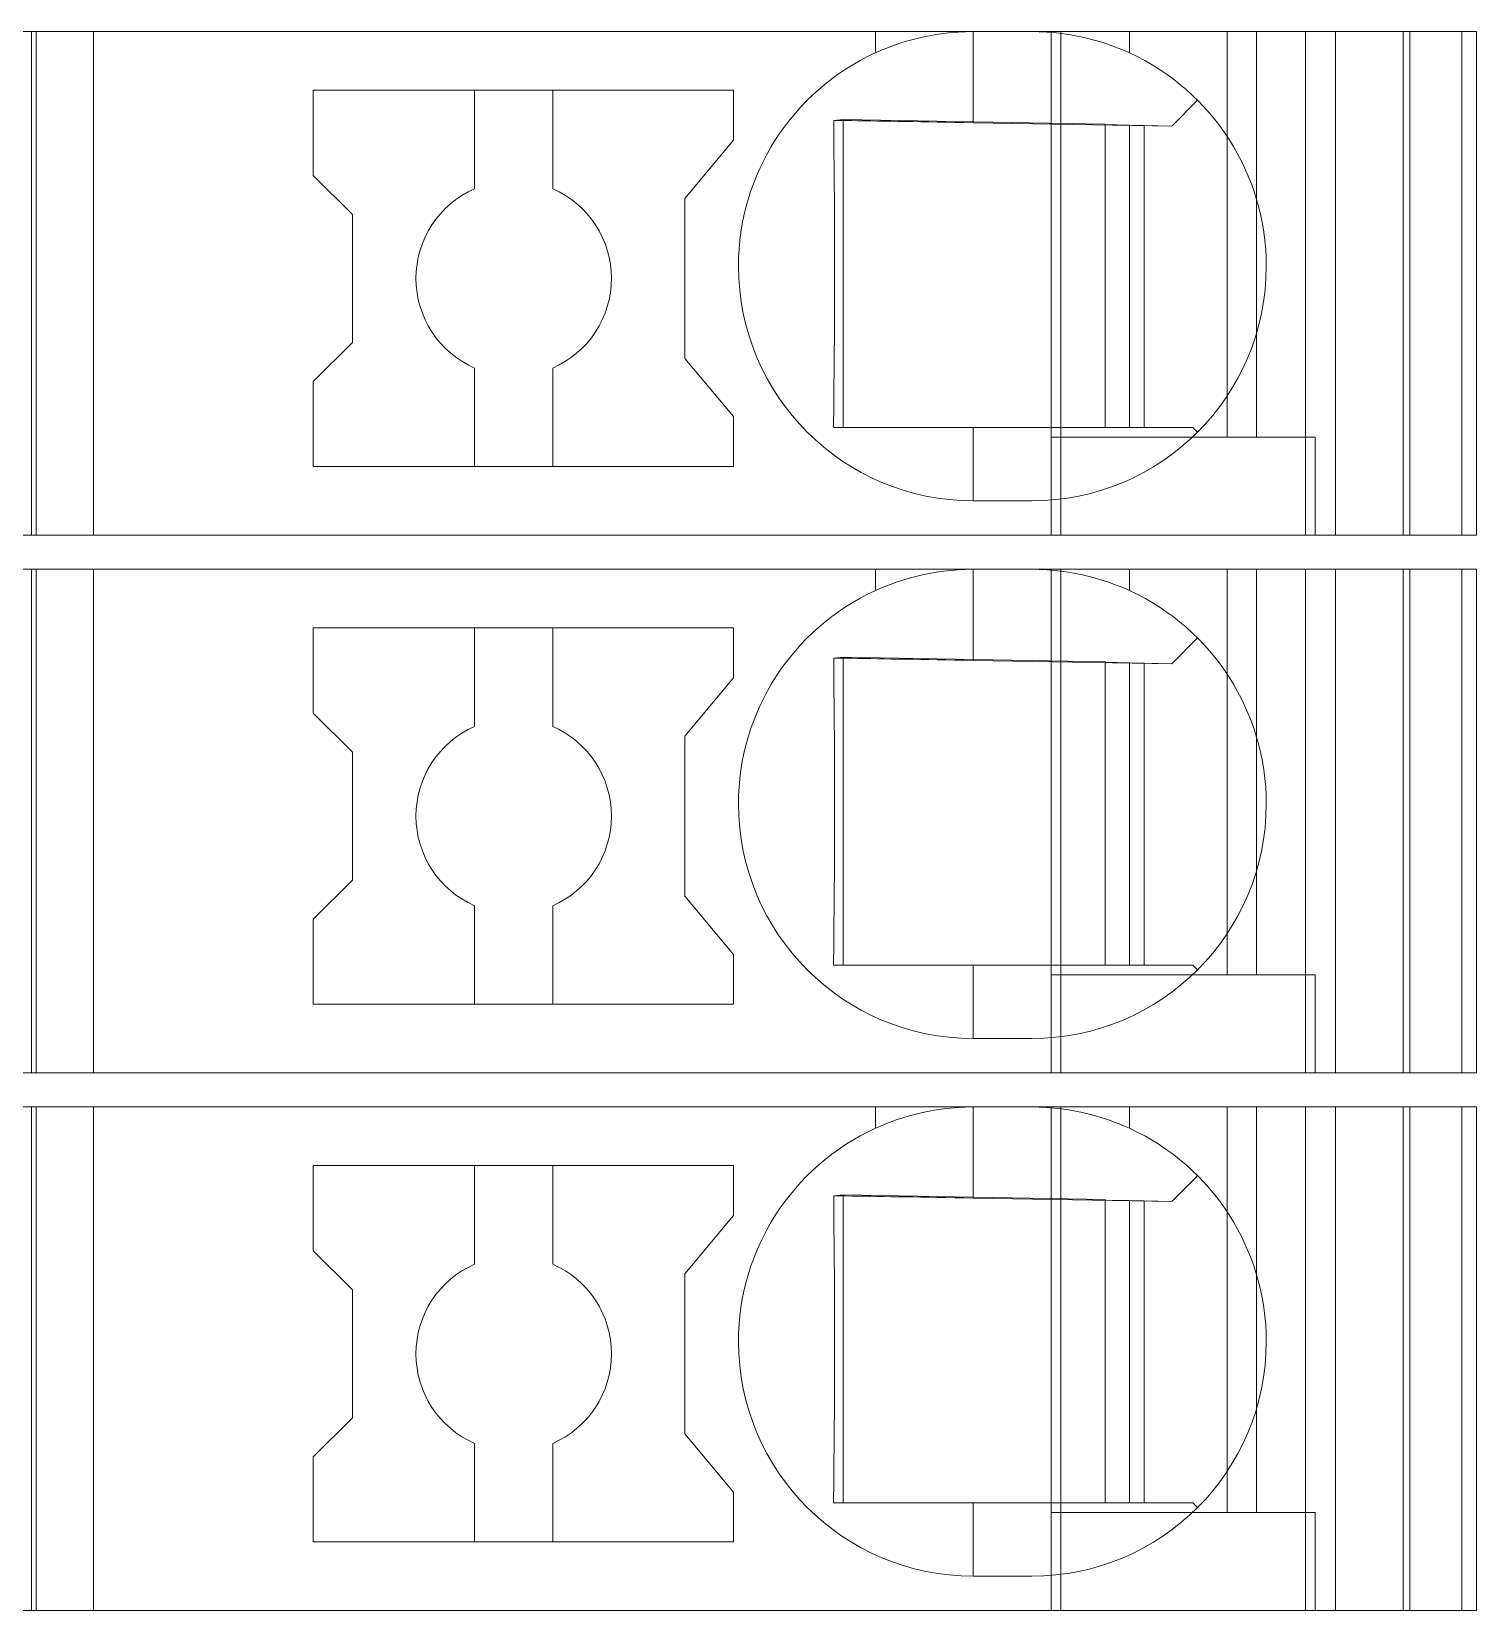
# Model space of a CAD drawing. Header units: millimetres. Extents: x 0 to 2100, y 0 to 1485.
# Drawn here: x 1260.37 to 1275.15, y 255.35 to 271.5 of the extents above; entities that cross this region are included whole.
import ezdxf
from ezdxf.enums import TextEntityAlignment as Align

# ---------------------------------------------------------------- set-up
doc = ezdxf.new("R2010")
doc.units = ezdxf.units.MM
for name, color, linetype, lineweight in [('EPLAN309', 5, 'Continuous', 5), ('EPLAN493', 5, 'Continuous', 5), ('MAIN-1', 7, 'Continuous', 5), ('MAIN-2', 7, 'Continuous', 5)]:
    doc.layers.add(name, color=color, linetype=linetype, lineweight=lineweight)
doc.styles.add('Tahoma', font='')
doc.styles.get('Tahoma').set_extended_font_data('Tahoma')

# ---------------------------------------------------------------- blocks, each defined once
blk = doc.blocks.new('EPLSYM_LibrarySPECIAL_Symbol12_Variant0_Placement8_86')
at = {"layer": 'EPLAN309', "lineweight": 13, "ltscale": 20}
blk.add_lwpolyline([(0, -5.15), (68.15, -5.15), (68.15, 0), (0, 0)], close=True, dxfattribs=at)
at = {"layer": 'EPLAN493', "color": 5, "style": 'Tahoma'}
blk.add_attdef('17_20450', text='', height=2.93475, dxfattribs=at).set_placement((0, -27.293475), align=Align.MIDDLE_RIGHT)
blk = doc.blocks.new('EPLSYM_LibrarySPECIAL_Symbol12_Variant0_Placement8_87')
at = {"layer": 'EPLAN309', "lineweight": 13, "ltscale": 20}
blk.add_lwpolyline([(0, -5.15), (68.15, -5.15), (68.15, 0), (0, 0)], close=True, dxfattribs=at)
at = {"layer": 'EPLAN493', "color": 5, "style": 'Tahoma'}
blk.add_attdef('17_20450', text='', height=2.93475, dxfattribs=at).set_placement((0, -27.293475), align=Align.MIDDLE_RIGHT)
blk = doc.blocks.new('EPLSYM_LibrarySPECIAL_Symbol12_Variant0_Placement8_88')
at = {"layer": 'EPLAN309', "lineweight": 13, "ltscale": 20}
blk.add_lwpolyline([(0, -5.15), (68.15, -5.15), (68.15, 0), (0, 0)], close=True, dxfattribs=at)
at = {"layer": 'EPLAN493', "color": 5, "style": 'Tahoma'}
blk.add_attdef('17_20450', text='', height=2.93475, dxfattribs=at).set_placement((0, -27.293475), align=Align.MIDDLE_RIGHT)

msp = doc.modelspace()

# ---------------------------------------------------------------- linework, layer by layer
at = {"layer": 'MAIN-1'}
for p, q in [((1261, 271.5), (1260.367, 271.5)), ((1260.367, 266.35), (1260.367, 271.5)), ((1261, 271.5), (1269, 271.5)), ((1261, 266.35), (1261, 271.5)), ((1269, 271.5), (1270, 271.5)), ((1269, 271.282), (1269, 271.5)), ((1269.771, 271.489), (1269.696, 271.481)), ((1269.847, 271.495), (1269.771, 271.489)), ((1269.923, 271.499), (1269.847, 271.495)), ((1270, 271.5), (1269.923, 271.499)), ((1270, 270.568), (1270, 271.5)), ((1270, 271.5), (1270.6, 271.5)), ((1270.6, 271.5), (1270.677, 271.499)), ((1271.6, 271.5), (1270.6, 271.5)), ((1270.677, 271.499), (1270.753, 271.495)), ((1270.753, 271.495), (1270.829, 271.489)), ((1270.829, 271.489), (1270.904, 271.481)), ((1271.6, 271.5), (1275, 271.5)), ((1271.6, 271.282), (1271.6, 271.5)), ((1275, 266.35), (1275, 271.5)), ((1269.106, 271.327), (1269.052, 271.305)), ((1269.163, 271.349), (1269.106, 271.327)), ((1269.222, 271.37), (1269.163, 271.349)), ((1269.283, 271.39), (1269.222, 271.37)), ((1269.347, 271.409), (1269.283, 271.39)), ((1269.413, 271.427), (1269.347, 271.409)), ((1269.481, 271.443), (1269.413, 271.427)), ((1269.551, 271.458), (1269.481, 271.443)), ((1269.622, 271.47), (1269.551, 271.458)), ((1269.696, 271.481), (1269.622, 271.47)), ((1270.904, 271.481), (1270.978, 271.47)), ((1270.978, 271.47), (1271.049, 271.458)), ((1271.049, 271.458), (1271.119, 271.443)), ((1271.119, 271.443), (1271.187, 271.427)), ((1271.187, 271.427), (1271.253, 271.409)), ((1271.253, 271.409), (1271.317, 271.39)), ((1271.317, 271.39), (1271.378, 271.37)), ((1271.378, 271.37), (1271.437, 271.349)), ((1271.437, 271.349), (1271.494, 271.327)), ((1271.494, 271.327), (1271.548, 271.305)), ((1269.052, 271.305), (1269, 271.282)), ((1271.548, 271.305), (1271.6, 271.282)), ((1263.25, 270.9), (1263.25, 270.029)), ((1263.25, 270.9), (1267.55, 270.9)), ((1264.9, 270.9), (1264.9, 269.892)), ((1265.7, 269.892), (1265.7, 270.9)), ((1267.55, 270.389), (1267.55, 270.9)), ((1272.033, 270.533), (1272.297, 270.797)), ((1268.574, 270.592), (1268.574, 270.522)), ((1268.635, 270.591), (1268.574, 270.592)), ((1268.574, 270.522), (1268.575, 270.45)), ((1268.696, 270.59), (1268.635, 270.591)), ((1268.671, 270.591), (1268.671, 267.45)), ((1268.759, 270.589), (1268.696, 270.59)), ((1268.822, 270.588), (1268.759, 270.589)), ((1268.887, 270.587), (1268.822, 270.588)), ((1268.953, 270.586), (1268.887, 270.587)), ((1269.021, 270.585), (1268.953, 270.586)), ((1269.09, 270.584), (1269.021, 270.585)), ((1269.16, 270.582), (1269.09, 270.584)), ((1269.233, 270.581), (1269.16, 270.582)), ((1269.307, 270.58), (1269.233, 270.581)), ((1269.385, 270.579), (1269.307, 270.58)), ((1269.464, 270.577), (1269.385, 270.579)), ((1269.547, 270.576), (1269.464, 270.577)), ((1269.632, 270.575), (1269.547, 270.576)), ((1269.72, 270.573), (1269.632, 270.575)), ((1269.812, 270.571), (1269.72, 270.573)), ((1269.905, 270.57), (1269.812, 270.571)), ((1270, 270.568), (1269.905, 270.57)), ((1270, 270.568), (1272.033, 270.533)), ((1271.35, 270.545), (1271.35, 267.45)), ((1271.6, 267.45), (1271.6, 270.54)), ((1271.75, 270.538), (1271.75, 267.45)), ((1267.05, 269.793), (1267.55, 270.389)), ((1268.575, 270.45), (1268.576, 270.377)), ((1268.576, 270.377), (1268.577, 270.303)), ((1268.577, 270.303), (1268.577, 270.227)), ((1268.577, 270.227), (1268.578, 270.149)), ((1263.65, 269.629), (1263.25, 270.029)), ((1268.578, 270.149), (1268.579, 270.07)), ((1268.579, 270.07), (1268.58, 269.988)), ((1268.58, 269.988), (1268.58, 269.904)), ((1268.58, 269.904), (1268.581, 269.817)), ((1267.05, 269.793), (1267.05, 268.157)), ((1268.581, 269.817), (1268.581, 269.726)), ((1268.581, 269.726), (1268.582, 269.632)), ((1263.65, 269.629), (1263.65, 268.321)), ((1268.582, 269.632), (1268.582, 269.534)), ((1268.582, 269.534), (1268.583, 269.431)), ((1268.583, 269.431), (1268.583, 269.324)), ((1268.583, 269.324), (1268.583, 269.213)), ((1268.583, 269.213), (1268.583, 269.1)), ((1268.583, 269.1), (1268.583, 268.979)), ((1268.583, 268.979), (1268.583, 268.861)), ((1268.583, 268.747), (1268.582, 268.638)), ((1268.583, 268.861), (1268.583, 268.747)), ((1268.582, 268.638), (1268.582, 268.534)), ((1268.582, 268.534), (1268.581, 268.434)), ((1268.581, 268.434), (1268.581, 268.339)), ((1263.65, 268.321), (1263.25, 267.921)), ((1268.581, 268.339), (1268.58, 268.248)), ((1267.05, 268.157), (1267.55, 267.561)), ((1268.579, 268.159), (1268.578, 268.073)), ((1268.58, 268.248), (1268.579, 268.159)), ((1264.9, 268.058), (1264.9, 267.05)), ((1265.7, 268.058), (1265.7, 267.05)), ((1268.578, 267.99), (1268.577, 267.908)), ((1268.578, 268.073), (1268.578, 267.99)), ((1263.25, 267.921), (1263.25, 267.05)), ((1268.576, 267.829), (1268.575, 267.75)), ((1268.577, 267.908), (1268.576, 267.829)), ((1268.575, 267.75), (1268.574, 267.674)), ((1268.574, 267.674), (1268.574, 267.598)), ((1267.55, 267.05), (1267.55, 267.561)), ((1268.573, 267.524), (1268.572, 267.45)), ((1268.572, 267.45), (1268.633, 267.45)), ((1268.574, 267.598), (1268.573, 267.524)), ((1268.633, 267.45), (1268.695, 267.45)), ((1268.695, 267.45), (1268.759, 267.45)), ((1268.759, 267.45), (1268.823, 267.45)), ((1268.823, 267.45), (1268.889, 267.45)), ((1268.889, 267.45), (1268.955, 267.45)), ((1268.955, 267.45), (1269.024, 267.45)), ((1269.024, 267.45), (1269.093, 267.45)), ((1269.093, 267.45), (1269.165, 267.45)), ((1269.165, 267.45), (1269.239, 267.45)), ((1269.239, 267.45), (1269.314, 267.45)), ((1269.314, 267.45), (1269.392, 267.45)), ((1269.392, 267.45), (1269.472, 267.45)), ((1269.472, 267.45), (1269.555, 267.45)), ((1269.555, 267.45), (1269.64, 267.45)), ((1269.64, 267.45), (1269.727, 267.45)), ((1269.727, 267.45), (1269.817, 267.45)), ((1269.817, 267.45), (1269.908, 267.45)), ((1269.908, 267.45), (1270, 267.45)), ((1270, 267.45), (1270, 266.7)), ((1270, 267.45), (1272.25, 267.45)), ((1272.297, 267.403), (1272.25, 267.45)), ((1267.55, 267.05), (1263.25, 267.05)), ((1270.6, 266.7), (1270, 266.7)), ((1261, 266.35), (1260.367, 266.35)), ((1261, 266.35), (1275, 266.35)), ((1273.5, 266.35), (1273.5, 266.35)), ((1261, 266), (1260.367, 266)), ((1260.367, 260.85), (1260.367, 266)), ((1261, 266), (1269, 266)), ((1261, 260.85), (1261, 266)), ((1269, 266), (1270, 266)), ((1269, 265.782), (1269, 266)), ((1269.847, 265.995), (1269.771, 265.989)), ((1269.923, 265.999), (1269.847, 265.995)), ((1270, 266), (1269.923, 265.999)), ((1270, 265.068), (1270, 266)), ((1270, 266), (1270.6, 266)), ((1270.6, 266), (1270.677, 265.999)), ((1271.6, 266), (1270.6, 266)), ((1270.677, 265.999), (1270.753, 265.995)), ((1270.753, 265.995), (1270.829, 265.989)), ((1271.6, 266), (1275, 266)), ((1271.6, 265.782), (1271.6, 266)), ((1275, 260.85), (1275, 266)), ((1269.163, 265.849), (1269.106, 265.827)), ((1269.222, 265.87), (1269.163, 265.849)), ((1269.283, 265.89), (1269.222, 265.87)), ((1269.347, 265.909), (1269.283, 265.89)), ((1269.413, 265.927), (1269.347, 265.909)), ((1269.481, 265.943), (1269.413, 265.927)), ((1269.551, 265.958), (1269.481, 265.943)), ((1269.622, 265.97), (1269.551, 265.958)), ((1269.696, 265.981), (1269.622, 265.97)), ((1269.771, 265.989), (1269.696, 265.981)), ((1270.829, 265.989), (1270.904, 265.981)), ((1270.904, 265.981), (1270.978, 265.97)), ((1270.978, 265.97), (1271.049, 265.958)), ((1271.049, 265.958), (1271.119, 265.943)), ((1271.119, 265.943), (1271.187, 265.927)), ((1271.187, 265.927), (1271.253, 265.909)), ((1271.253, 265.909), (1271.317, 265.89)), ((1271.317, 265.89), (1271.378, 265.87)), ((1271.378, 265.87), (1271.437, 265.849)), ((1271.437, 265.849), (1271.494, 265.827)), ((1269.052, 265.805), (1269, 265.782)), ((1269.106, 265.827), (1269.052, 265.805)), ((1271.494, 265.827), (1271.548, 265.805)), ((1271.548, 265.805), (1271.6, 265.782)), ((1263.25, 265.4), (1263.25, 264.529)), ((1263.25, 265.4), (1267.55, 265.4)), ((1264.9, 265.4), (1264.9, 264.392)), ((1265.7, 264.392), (1265.7, 265.4)), ((1267.55, 264.889), (1267.55, 265.4)), ((1272.033, 265.033), (1272.297, 265.297)), ((1268.574, 265.092), (1268.574, 265.022)), ((1268.635, 265.091), (1268.574, 265.092)), ((1268.574, 265.022), (1268.575, 264.95)), ((1268.696, 265.09), (1268.635, 265.091)), ((1268.671, 265.091), (1268.671, 261.95)), ((1268.759, 265.089), (1268.696, 265.09)), ((1268.822, 265.088), (1268.759, 265.089)), ((1268.887, 265.087), (1268.822, 265.088)), ((1268.953, 265.086), (1268.887, 265.087)), ((1269.021, 265.085), (1268.953, 265.086)), ((1269.09, 265.084), (1269.021, 265.085)), ((1269.16, 265.082), (1269.09, 265.084)), ((1269.233, 265.081), (1269.16, 265.082)), ((1269.307, 265.08), (1269.233, 265.081)), ((1269.385, 265.079), (1269.307, 265.08)), ((1269.464, 265.077), (1269.385, 265.079)), ((1269.547, 265.076), (1269.464, 265.077)), ((1269.632, 265.075), (1269.547, 265.076)), ((1269.72, 265.073), (1269.632, 265.075)), ((1269.812, 265.071), (1269.72, 265.073)), ((1269.905, 265.07), (1269.812, 265.071)), ((1270, 265.068), (1269.905, 265.07)), ((1270, 265.068), (1272.033, 265.033)), ((1271.35, 265.045), (1271.35, 261.95)), ((1271.6, 261.95), (1271.6, 265.04)), ((1271.75, 265.038), (1271.75, 261.95)), ((1267.05, 264.293), (1267.55, 264.889)), ((1268.575, 264.95), (1268.576, 264.877)), ((1268.576, 264.877), (1268.577, 264.803)), ((1268.577, 264.803), (1268.577, 264.727)), ((1268.577, 264.727), (1268.578, 264.649)), ((1268.578, 264.649), (1268.579, 264.57)), ((1268.579, 264.57), (1268.58, 264.488)), ((1263.65, 264.129), (1263.25, 264.529)), ((1268.58, 264.488), (1268.58, 264.404)), ((1268.58, 264.404), (1268.581, 264.317)), ((1267.05, 264.293), (1267.05, 262.657)), ((1268.581, 264.317), (1268.581, 264.226)), ((1268.581, 264.226), (1268.582, 264.132)), ((1263.65, 264.129), (1263.65, 262.821)), ((1268.582, 264.132), (1268.582, 264.034)), ((1268.582, 264.034), (1268.583, 263.931)), ((1268.583, 263.931), (1268.583, 263.824)), ((1268.583, 263.824), (1268.583, 263.713)), ((1268.583, 263.713), (1268.583, 263.6)), ((1268.583, 263.6), (1268.583, 263.479)), ((1268.583, 263.479), (1268.583, 263.361)), ((1268.583, 263.247), (1268.582, 263.138)), ((1268.583, 263.361), (1268.583, 263.247)), ((1268.582, 263.138), (1268.582, 263.034)), ((1268.582, 263.034), (1268.581, 262.934)), ((1268.581, 262.934), (1268.581, 262.839)), ((1263.65, 262.821), (1263.25, 262.421)), ((1268.581, 262.839), (1268.58, 262.748)), ((1267.05, 262.657), (1267.55, 262.061)), ((1268.579, 262.659), (1268.578, 262.573)), ((1268.58, 262.748), (1268.579, 262.659)), ((1264.9, 262.558), (1264.9, 261.55)), ((1265.7, 262.558), (1265.7, 261.55)), ((1268.578, 262.49), (1268.577, 262.408)), ((1268.578, 262.573), (1268.578, 262.49)), ((1263.25, 262.421), (1263.25, 261.55)), ((1268.576, 262.329), (1268.575, 262.25)), ((1268.577, 262.408), (1268.576, 262.329)), ((1268.575, 262.25), (1268.574, 262.174)), ((1268.574, 262.174), (1268.574, 262.098)), ((1267.55, 261.55), (1267.55, 262.061)), ((1268.573, 262.024), (1268.572, 261.95)), ((1268.574, 262.098), (1268.573, 262.024)), ((1268.572, 261.95), (1268.633, 261.95)), ((1268.633, 261.95), (1268.695, 261.95)), ((1268.695, 261.95), (1268.759, 261.95)), ((1268.759, 261.95), (1268.823, 261.95)), ((1268.823, 261.95), (1268.889, 261.95)), ((1268.889, 261.95), (1268.955, 261.95)), ((1268.955, 261.95), (1269.024, 261.95)), ((1269.024, 261.95), (1269.093, 261.95)), ((1269.093, 261.95), (1269.165, 261.95)), ((1269.165, 261.95), (1269.239, 261.95)), ((1269.239, 261.95), (1269.314, 261.95)), ((1269.314, 261.95), (1269.392, 261.95)), ((1269.392, 261.95), (1269.472, 261.95)), ((1269.472, 261.95), (1269.555, 261.95)), ((1269.555, 261.95), (1269.64, 261.95)), ((1269.64, 261.95), (1269.727, 261.95)), ((1269.727, 261.95), (1269.817, 261.95)), ((1269.817, 261.95), (1269.908, 261.95)), ((1269.908, 261.95), (1270, 261.95)), ((1270, 261.95), (1270, 261.2)), ((1270, 261.95), (1272.25, 261.95)), ((1272.297, 261.903), (1272.25, 261.95)), ((1267.55, 261.55), (1263.25, 261.55)), ((1270.6, 261.2), (1270, 261.2)), ((1261, 260.85), (1260.367, 260.85)), ((1261, 260.85), (1275, 260.85)), ((1273.5, 260.85), (1273.5, 260.85)), ((1261, 260.5), (1260.367, 260.5)), ((1260.367, 255.35), (1260.367, 260.5)), ((1261, 260.5), (1269, 260.5)), ((1261, 255.35), (1261, 260.5)), ((1269, 260.5), (1270, 260.5)), ((1269, 260.282), (1269, 260.5)), ((1270, 260.5), (1269.923, 260.499)), ((1270, 259.568), (1270, 260.5)), ((1270, 260.5), (1270.6, 260.5)), ((1270.6, 260.5), (1270.677, 260.499)), ((1271.6, 260.5), (1270.6, 260.5)), ((1271.6, 260.5), (1275, 260.5)), ((1271.6, 260.282), (1271.6, 260.5)), ((1275, 255.35), (1275, 260.5)), ((1269.163, 260.349), (1269.106, 260.327)), ((1269.222, 260.37), (1269.163, 260.349)), ((1269.283, 260.39), (1269.222, 260.37)), ((1269.347, 260.409), (1269.283, 260.39)), ((1269.413, 260.427), (1269.347, 260.409)), ((1269.481, 260.443), (1269.413, 260.427)), ((1269.551, 260.458), (1269.481, 260.443)), ((1269.622, 260.47), (1269.551, 260.458)), ((1269.696, 260.481), (1269.622, 260.47)), ((1269.771, 260.489), (1269.696, 260.481)), ((1269.847, 260.495), (1269.771, 260.489)), ((1269.923, 260.499), (1269.847, 260.495)), ((1270.677, 260.499), (1270.753, 260.495)), ((1270.753, 260.495), (1270.829, 260.489)), ((1270.829, 260.489), (1270.904, 260.481)), ((1270.904, 260.481), (1270.978, 260.47)), ((1270.978, 260.47), (1271.049, 260.458)), ((1271.049, 260.458), (1271.119, 260.443)), ((1271.119, 260.443), (1271.187, 260.427)), ((1271.187, 260.427), (1271.253, 260.409)), ((1271.253, 260.409), (1271.317, 260.39)), ((1271.317, 260.39), (1271.378, 260.37)), ((1271.378, 260.37), (1271.437, 260.349)), ((1271.437, 260.349), (1271.494, 260.327)), ((1269.052, 260.305), (1269, 260.282)), ((1269.106, 260.327), (1269.052, 260.305)), ((1271.494, 260.327), (1271.548, 260.305)), ((1271.548, 260.305), (1271.6, 260.282)), ((1263.25, 259.9), (1263.25, 259.029)), ((1263.25, 259.9), (1267.55, 259.9)), ((1264.9, 259.9), (1264.9, 258.892)), ((1265.7, 258.892), (1265.7, 259.9)), ((1267.55, 259.389), (1267.55, 259.9)), ((1272.033, 259.533), (1272.297, 259.797)), ((1268.574, 259.592), (1268.574, 259.522)), ((1268.635, 259.591), (1268.574, 259.592)), ((1268.696, 259.59), (1268.635, 259.591)), ((1268.671, 259.591), (1268.671, 256.45)), ((1268.759, 259.589), (1268.696, 259.59)), ((1268.822, 259.588), (1268.759, 259.589)), ((1268.887, 259.587), (1268.822, 259.588)), ((1268.953, 259.586), (1268.887, 259.587)), ((1269.021, 259.585), (1268.953, 259.586)), ((1269.09, 259.584), (1269.021, 259.585)), ((1269.16, 259.582), (1269.09, 259.584)), ((1269.233, 259.581), (1269.16, 259.582)), ((1269.307, 259.58), (1269.233, 259.581)), ((1269.385, 259.579), (1269.307, 259.58)), ((1269.464, 259.577), (1269.385, 259.579)), ((1269.547, 259.576), (1269.464, 259.577)), ((1269.632, 259.575), (1269.547, 259.576)), ((1269.72, 259.573), (1269.632, 259.575)), ((1269.812, 259.571), (1269.72, 259.573)), ((1269.905, 259.57), (1269.812, 259.571)), ((1270, 259.568), (1269.905, 259.57)), ((1270, 259.568), (1272.033, 259.533)), ((1271.35, 259.545), (1271.35, 256.45)), ((1271.6, 256.45), (1271.6, 259.54)), ((1271.75, 259.538), (1271.75, 256.45)), ((1267.05, 258.793), (1267.55, 259.389)), ((1268.574, 259.522), (1268.575, 259.45)), ((1268.575, 259.45), (1268.576, 259.377)), ((1268.576, 259.377), (1268.577, 259.303)), ((1268.577, 259.303), (1268.577, 259.227)), ((1268.577, 259.227), (1268.578, 259.149)), ((1268.578, 259.149), (1268.579, 259.07)), ((1268.579, 259.07), (1268.58, 258.988)), ((1263.65, 258.629), (1263.25, 259.029)), ((1268.58, 258.988), (1268.58, 258.904)), ((1268.58, 258.904), (1268.581, 258.817)), ((1267.05, 258.793), (1267.05, 257.157)), ((1268.581, 258.817), (1268.581, 258.726)), ((1268.581, 258.726), (1268.582, 258.632)), ((1263.65, 258.629), (1263.65, 257.321)), ((1268.582, 258.632), (1268.582, 258.534)), ((1268.582, 258.534), (1268.583, 258.431)), ((1268.583, 258.431), (1268.583, 258.324)), ((1268.583, 258.324), (1268.583, 258.213)), ((1268.583, 258.213), (1268.583, 258.1)), ((1268.583, 258.1), (1268.583, 257.979)), ((1268.583, 257.979), (1268.583, 257.861)), ((1268.583, 257.861), (1268.583, 257.747)), ((1268.583, 257.747), (1268.582, 257.638)), ((1268.582, 257.638), (1268.582, 257.534)), ((1268.582, 257.534), (1268.581, 257.434)), ((1268.581, 257.434), (1268.581, 257.339)), ((1263.65, 257.321), (1263.25, 256.921)), ((1268.581, 257.339), (1268.58, 257.248)), ((1267.05, 257.157), (1267.55, 256.561)), ((1268.579, 257.159), (1268.578, 257.073)), ((1268.58, 257.248), (1268.579, 257.159)), ((1264.9, 257.058), (1264.9, 256.05)), ((1265.7, 257.058), (1265.7, 256.05)), ((1268.578, 256.99), (1268.577, 256.908)), ((1268.578, 257.073), (1268.578, 256.99)), ((1263.25, 256.921), (1263.25, 256.05)), ((1268.576, 256.829), (1268.575, 256.75)), ((1268.577, 256.908), (1268.576, 256.829)), ((1268.575, 256.75), (1268.574, 256.674)), ((1268.574, 256.674), (1268.574, 256.598)), ((1267.55, 256.05), (1267.55, 256.561)), ((1268.573, 256.524), (1268.572, 256.45)), ((1268.574, 256.598), (1268.573, 256.524)), ((1268.572, 256.45), (1268.633, 256.45)), ((1268.633, 256.45), (1268.695, 256.45)), ((1268.695, 256.45), (1268.759, 256.45)), ((1268.759, 256.45), (1268.823, 256.45)), ((1268.823, 256.45), (1268.889, 256.45)), ((1268.889, 256.45), (1268.955, 256.45)), ((1268.955, 256.45), (1269.024, 256.45)), ((1269.024, 256.45), (1269.093, 256.45)), ((1269.093, 256.45), (1269.165, 256.45)), ((1269.165, 256.45), (1269.239, 256.45)), ((1269.239, 256.45), (1269.314, 256.45)), ((1269.314, 256.45), (1269.392, 256.45)), ((1269.392, 256.45), (1269.472, 256.45)), ((1269.472, 256.45), (1269.555, 256.45)), ((1269.555, 256.45), (1269.64, 256.45)), ((1269.64, 256.45), (1269.727, 256.45)), ((1269.727, 256.45), (1269.817, 256.45)), ((1269.817, 256.45), (1269.908, 256.45)), ((1269.908, 256.45), (1270, 256.45)), ((1270, 256.45), (1270, 255.7)), ((1270, 256.45), (1272.25, 256.45)), ((1272.297, 256.403), (1272.25, 256.45)), ((1267.55, 256.05), (1263.25, 256.05)), ((1270.6, 255.7), (1270, 255.7)), ((1261, 255.35), (1260.367, 255.35)), ((1261, 255.35), (1275, 255.35)), ((1273.5, 255.35), (1273.5, 255.35))]:
    msp.add_line(p, q, dxfattribs=at)
for centre, radius, start, end in [((1270, 269.1), 2.4, 114.6244, 180), ((1270.6, 269.1), 2.4, 0, 65.3756), ((1265.3, 268.975), 1, 113.5782, 180), ((1265.3, 268.975), 1, 0, 66.4218), ((1270, 269.1), 2.4, 180, 270), ((1270.6, 269.1), 2.4, 270, 0), ((1265.3, 268.975), 1, 180, 246.4218), ((1265.3, 268.975), 1, 293.5782, 0), ((1270, 263.6), 2.4, 114.6244, 180), ((1270.6, 263.6), 2.4, 0, 65.3756), ((1265.3, 263.475), 1, 113.5782, 180), ((1265.3, 263.475), 1, 0, 66.4218), ((1270, 263.6), 2.4, 180, 270), ((1270.6, 263.6), 2.4, 270, 0), ((1265.3, 263.475), 1, 180, 246.4218), ((1265.3, 263.475), 1, 293.5782, 0), ((1270, 258.1), 2.4, 114.6244, 180), ((1270.6, 258.1), 2.4, 0, 65.3756), ((1265.3, 257.975), 1, 113.5782, 180), ((1265.3, 257.975), 1, 0, 66.4218), ((1270, 258.1), 2.4, 180, 270), ((1270.6, 258.1), 2.4, 270, 0), ((1265.3, 257.975), 1, 180, 246.4218), ((1265.3, 257.975), 1, 293.5782, 0)]:
    msp.add_arc(centre, radius, start, end, dxfattribs=at)
at = {"layer": 'MAIN-2'}
for p, q in [((1260.414, 271.5), (1260.414, 266.35)), ((1270.8, 271.5), (1270.8, 266.35)), ((1270.898, 271.5), (1270.898, 266.35)), ((1272.6, 271.5), (1272.6, 267.35)), ((1272.9, 267.35), (1272.9, 271.5)), ((1273.4, 271.5), (1273.4, 266.35)), ((1273.709, 266.35), (1273.709, 271.5)), ((1274.4, 266.35), (1274.4, 271.5)), ((1274.47, 271.5), (1274.47, 266.35)), ((1268.671, 270.6), (1268.574, 270.592)), ((1268.671, 270.6), (1268.671, 270.591)), ((1271.35, 270.553), (1268.671, 270.6)), ((1271.35, 270.548), (1271.35, 270.553)), ((1271.6, 270.543), (1271.35, 270.548)), ((1271.35, 270.548), (1271.35, 270.545)), ((1271.6, 270.543), (1271.6, 270.542)), ((1271.75, 270.539), (1271.6, 270.542)), ((1271.6, 270.54), (1271.6, 270.542)), ((1271.75, 270.538), (1271.75, 270.539)), ((1271.75, 270.538), (1272.033, 270.533)), ((1271.75, 270.538), (1271.75, 270.538)), ((1271.35, 267.45), (1271.35, 267.45)), ((1271.6, 267.45), (1271.6, 267.45)), ((1270.8, 267.35), (1273.5, 267.35)), ((1272.297, 267.403), (1272.297, 267.403)), ((1273.5, 266.35), (1273.5, 267.35)), ((1260.414, 266), (1260.414, 260.85)), ((1270.8, 266), (1270.8, 260.85)), ((1270.898, 266), (1270.898, 260.85)), ((1272.6, 266), (1272.6, 261.85)), ((1272.9, 261.85), (1272.9, 266)), ((1273.4, 266), (1273.4, 260.85)), ((1273.709, 260.85), (1273.709, 266)), ((1274.4, 260.85), (1274.4, 266)), ((1274.47, 266), (1274.47, 260.85)), ((1268.671, 265.1), (1268.574, 265.092)), ((1268.671, 265.1), (1268.671, 265.091)), ((1271.35, 265.053), (1268.671, 265.1)), ((1271.35, 265.048), (1271.35, 265.053)), ((1271.6, 265.043), (1271.35, 265.048)), ((1271.35, 265.048), (1271.35, 265.045)), ((1271.6, 265.043), (1271.6, 265.042)), ((1271.75, 265.039), (1271.6, 265.042)), ((1271.6, 265.04), (1271.6, 265.042)), ((1271.75, 265.038), (1271.75, 265.039)), ((1271.75, 265.038), (1272.033, 265.033)), ((1271.75, 265.038), (1271.75, 265.038)), ((1270.8, 261.85), (1273.5, 261.85)), ((1271.35, 261.95), (1271.35, 261.95)), ((1271.6, 261.95), (1271.6, 261.95)), ((1272.297, 261.903), (1272.297, 261.903)), ((1273.5, 260.85), (1273.5, 261.85)), ((1260.414, 260.5), (1260.414, 255.35)), ((1270.8, 260.5), (1270.8, 255.35)), ((1270.898, 260.5), (1270.898, 255.35)), ((1272.6, 260.5), (1272.6, 256.35)), ((1272.9, 256.35), (1272.9, 260.5)), ((1273.4, 260.5), (1273.4, 255.35)), ((1273.709, 255.35), (1273.709, 260.5)), ((1274.4, 255.35), (1274.4, 260.5)), ((1274.47, 260.5), (1274.47, 255.35)), ((1268.671, 259.6), (1268.574, 259.592)), ((1268.671, 259.6), (1268.671, 259.591)), ((1271.35, 259.553), (1268.671, 259.6)), ((1271.35, 259.548), (1271.35, 259.553)), ((1271.6, 259.543), (1271.35, 259.548)), ((1271.35, 259.548), (1271.35, 259.545)), ((1271.6, 259.543), (1271.6, 259.542)), ((1271.75, 259.539), (1271.6, 259.542)), ((1271.6, 259.54), (1271.6, 259.542)), ((1271.75, 259.538), (1271.75, 259.539)), ((1271.75, 259.538), (1272.033, 259.533)), ((1271.75, 259.538), (1271.75, 259.538)), ((1270.8, 256.35), (1273.5, 256.35)), ((1271.35, 256.45), (1271.35, 256.45)), ((1271.6, 256.45), (1271.6, 256.45)), ((1272.297, 256.403), (1272.297, 256.403)), ((1273.5, 255.35), (1273.5, 256.35))]:
    msp.add_line(p, q, dxfattribs=at)

# ---------------------------------------------------------------- block references
for name, p in [('EPLSYM_LibrarySPECIAL_Symbol12_Variant0_Placement8_86', (1207, 271.5)), ('EPLSYM_LibrarySPECIAL_Symbol12_Variant0_Placement8_87', (1207, 266)), ('EPLSYM_LibrarySPECIAL_Symbol12_Variant0_Placement8_88', (1207, 260.5))]:
    msp.add_blockref(name, p)

doc.saveas('drawing.dxf')
